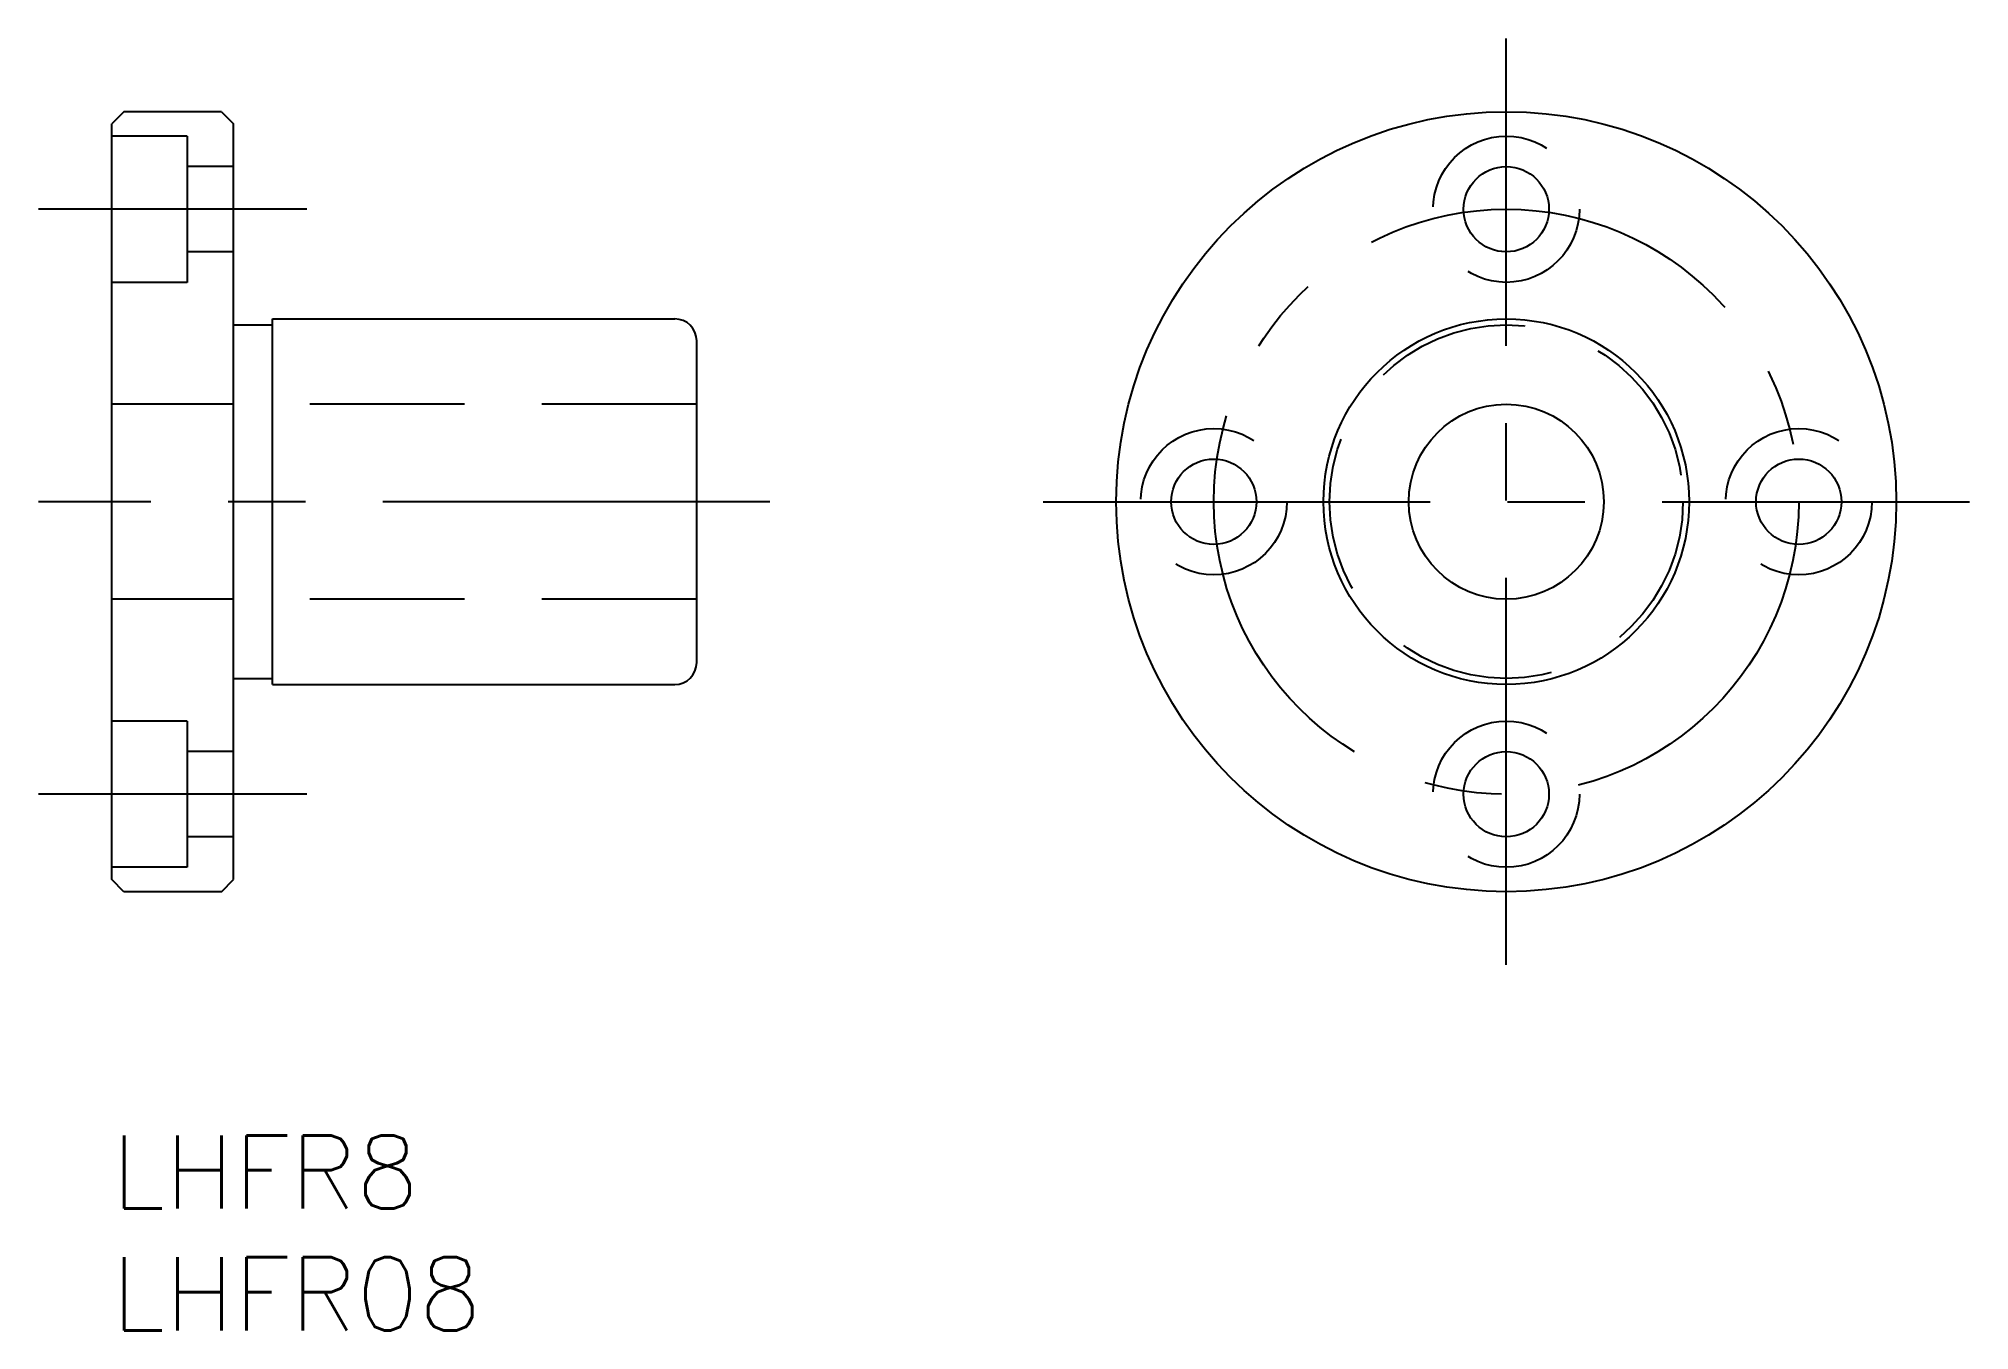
# Model space of a CAD drawing. Extents: x -3 to 76.2, y -8 to 45.
import ezdxf

# ---------------------------------------------------------------- set-up
doc = ezdxf.new("R2010")
doc.units = 0
doc.header["$LTSCALE"] = 0.5
doc.linetypes.add('CENTER', pattern=[50.8, 31.75, -6.35, 6.35, -6.35])
doc.linetypes.add('DASHED', pattern=[19.05, 12.7, -6.35])
for name, color, linetype in [('MSM_CENTER', 1, 'CENTER'), ('MSM_CONTINUOUS', 7, 'CONTINUOUS'), ('MSM_DASHED', 4, 'DASHED'), ('MSM_PART_NUMBER', 7, 'CONTINUOUS')]:
    doc.layers.add(name, color=color, linetype=linetype)
doc.styles.get("Standard").update_dxf_attribs({"font": 'txt.shx', "height": 1, "bigfont": 'bigfont.shx'})

# ---------------------------------------------------------------- blocks, each defined once
blk = doc.blocks.new('*U24')
at = {"layer": 'MSM_PART_NUMBER'}
blk.add_text('LHFR8', height=3, dxfattribs=at).set_placement((0, -3))
blk = doc.blocks.new('*U25')
at = {"layer": 'MSM_PART_NUMBER'}
blk.add_text('LHFR08', height=3, dxfattribs=at).set_placement((0, -8))

msp = doc.modelspace()

# ---------------------------------------------------------------- linework, layer by layer
at = {"layer": 'MSM_CENTER'}
for p, q in [((57.216, 7), (57.216, 45)), ((8, 38), (-3, 38)), ((27, 26), (-3, 26)), ((38.216, 26), (76.216, 26)), ((8, 14), (-3, 14))]:
    msp.add_line(p, q, dxfattribs=at)
msp.add_circle((57.216, 26), 12, dxfattribs=at)
at = {"layer": 'MSM_CONTINUOUS'}
for p, q in [((0.5, 42), (0, 41.5)), ((4.5, 42), (0.5, 42)), ((4.5, 42), (5, 41.5)), ((0, 10.5), (0, 41.5)), ((5, 10.5), (5, 41.5)), ((6.6, 33.5), (23.1, 33.5)), ((6.6, 18.5), (6.6, 33.5)), ((5, 33.25), (6.6, 33.25)), ((24, 19.4), (24, 32.6)), ((5, 18.75), (6.6, 18.75)), ((6.6, 18.5), (23.1, 18.5)), ((9.375, 18.5), (9.375, 18.5)), ((13.75, 18.5), (13.75, 18.5)), ((0.5, 10), (0, 10.5)), ((4.5, 10), (5, 10.5)), ((4.5, 10), (0.5, 10))]:
    msp.add_line(p, q, dxfattribs=at)
for centre, radius in [((57.216, 26), 16), ((57.216, 38), 1.75), ((57.216, 26), 7.5), ((57.216, 26), 4), ((45.216, 26), 1.75), ((69.216, 26), 1.75), ((57.216, 14), 1.75)]:
    msp.add_circle(centre, radius, dxfattribs=at)
for centre, start, end in [((23.1, 32.6), 0, 90), ((23.1, 19.4), 270, 0)]:
    msp.add_arc(centre, 0.9, start, end, dxfattribs=at)
at = {"layer": 'MSM_DASHED'}
for p, q in [((3.1, 41), (0, 41)), ((3.1, 41), (3.1, 35)), ((5, 39.75), (3.1, 39.75)), ((5, 36.25), (3.1, 36.25)), ((3.1, 35), (0, 35)), ((24, 30), (0, 30)), ((24, 22), (0, 22)), ((3.1, 17), (0, 17)), ((3.1, 17), (3.1, 11)), ((5, 15.75), (3.1, 15.75)), ((5, 12.25), (3.1, 12.25)), ((3.1, 11), (0, 11))]:
    msp.add_line(p, q, dxfattribs=at)
for centre, radius in [((57.216, 38), 3), ((57.216, 26), 7.25), ((45.216, 26), 3), ((69.216, 26), 3), ((57.216, 14), 3)]:
    msp.add_circle(centre, radius, dxfattribs=at)

# ---------------------------------------------------------------- block references
at = {"layer": 'MSM_CONTINUOUS'}
for name in ['*U24', '*U25']:
    msp.add_blockref(name, (0, 0), dxfattribs=at)

doc.saveas('drawing.dxf')
